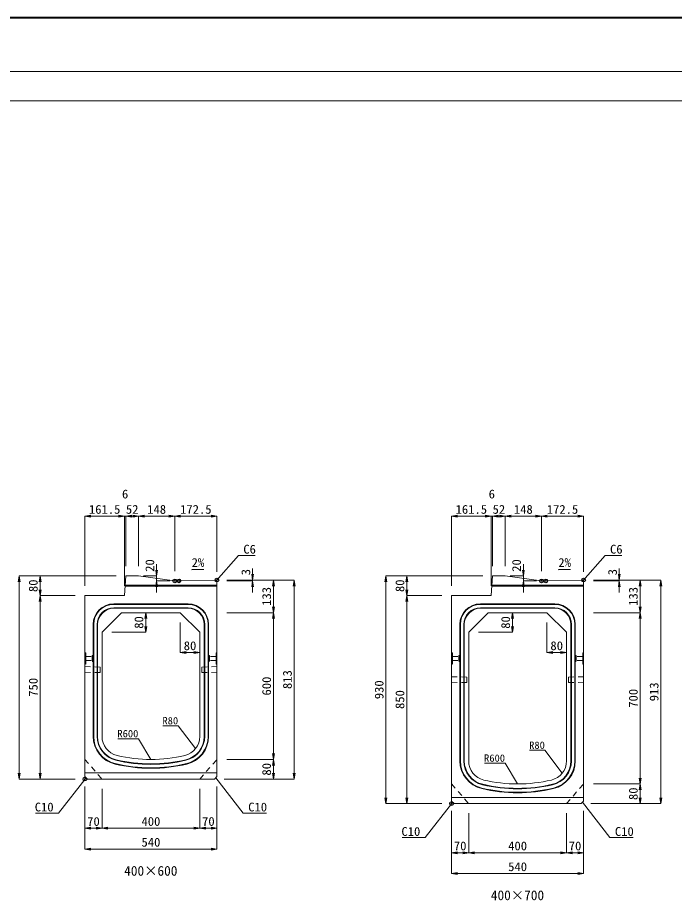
# Model space of a CAD drawing. Units: millimetres at full size; some dimension numbers follow another scale. Extents: x -1267 to 18002, y -8040 to 14480.
# Drawn here: x 12889 to 15576, y -5208 to -1600 of the extents above; entities that cross this region are included whole.
import ezdxf
from ezdxf.enums import TextEntityAlignment as Align

# ---------------------------------------------------------------- set-up
doc = ezdxf.new("R2010")
doc.units = ezdxf.units.MM
doc.header["$LTSCALE"] = 30
doc.header["$PDMODE"] = 32
doc.header["$PDSIZE"] = 15
doc.linetypes.add('USER1', pattern=[1.35, 0.75, -0.6])
for name, color, linetype, lineweight in [('インサート', 3, 'USER1', 9), ('吊りマスター', 4, 'USER1', 9), ('図枠', 7, 'Continuous', 5), ('寸法線', 7, 'Continuous', 13), ('引出線', 4, 'Continuous', 13), ('本体', 2, 'Continuous', 13), ('目地', 132, 'Continuous', 5)]:
    doc.layers.add(name, color=color, linetype=linetype, lineweight=lineweight)
doc.layers.add('作業エリア', color=11, linetype='Continuous')
doc.layers.add('文字', color=7, linetype='Continuous')
doc.styles.add('ＭＳ 明朝', font='')
doc.styles.get('ＭＳ 明朝').set_extended_font_data('MS Mincho')

# ---------------------------------------------------------------- blocks, each defined once
blk = doc.blocks.new('open_arrow')
at = {"color": 0, "linetype": 'Continuous', "lineweight": -2}
blk.add_lwpolyline([(7.5, 1.25), (0, 0), (7.5, -1.25)], dxfattribs=at)

msp = doc.modelspace()

# ---------------------------------------------------------------- linework, layer by layer
at = {"layer": 'インサート'}
for p, q in [((13167.64, -4210.51), (13194.64, -4210.51)), ((13167.64, -4210.51), (13167.64, -4227.51)), ((13197.64, -4206.51), (13194.64, -4206.51)), ((13194.64, -4206.51), (13194.64, -4231.51)), ((13197.64, -4231.51), (13197.64, -4206.51)), ((13671.24, -4206.51), (13674.24, -4206.51)), ((13671.24, -4231.51), (13671.24, -4206.51)), ((13674.24, -4206.51), (13674.24, -4231.51)), ((13701.24, -4210.51), (13674.24, -4210.51)), ((13701.24, -4210.51), (13701.24, -4227.51)), ((14667.64, -4210.51), (14694.64, -4210.51)), ((14667.64, -4210.51), (14667.64, -4227.51)), ((14697.64, -4206.51), (14694.64, -4206.51)), ((14694.64, -4206.51), (14694.64, -4231.51)), ((14697.64, -4231.51), (14697.64, -4206.51)), ((15171.24, -4206.51), (15174.24, -4206.51)), ((15171.24, -4231.51), (15171.24, -4206.51)), ((15174.24, -4206.51), (15174.24, -4231.51)), ((15201.24, -4210.51), (15174.24, -4210.51)), ((15201.24, -4210.51), (15201.24, -4227.51)), ((13167.64, -4227.51), (13194.64, -4227.51)), ((13194.64, -4231.51), (13197.64, -4231.51)), ((13674.24, -4231.51), (13671.24, -4231.51)), ((13701.24, -4227.51), (13674.24, -4227.51)), ((14667.64, -4227.51), (14694.64, -4227.51)), ((14694.64, -4231.51), (14697.64, -4231.51)), ((15174.24, -4231.51), (15171.24, -4231.51)), ((15201.24, -4227.51), (15174.24, -4227.51))]:
    msp.add_line(p, q, dxfattribs=at)
at = {"layer": '作業エリア'}
for p in [(13531.94, -3902.01), (13549.44, -3902.01), (13704.44, -3899.01), (15031.94, -3902.01), (15049.44, -3902.01), (15204.44, -3899.01), (13164.44, -4712.01), (14664.44, -4812.01)]:
    msp.add_point(p, dxfattribs=at)
at = {"layer": '吊りマスター'}
for p, q in [((13164.44, -4252.51), (13164.44, -4277.51)), ((13164.44, -4252.51), (13226.44, -4254.01)), ((13226.44, -4254.01), (13226.44, -4276.01)), ((13704.44, -4252.51), (13642.44, -4254.01)), ((13642.44, -4254.01), (13642.44, -4276.01)), ((13704.44, -4252.51), (13704.44, -4277.51)), ((13164.44, -4277.51), (13226.44, -4276.01)), ((13704.44, -4277.51), (13642.44, -4276.01)), ((14664.44, -4293.51), (14664.44, -4318.51)), ((14664.44, -4293.51), (14726.44, -4295.01)), ((14664.44, -4318.51), (14726.44, -4317.01)), ((14726.44, -4295.01), (14726.44, -4317.01)), ((15204.44, -4293.51), (15142.44, -4295.01)), ((15142.44, -4295.01), (15142.44, -4317.01)), ((15204.44, -4318.51), (15142.44, -4317.01)), ((15204.44, -4293.51), (15204.44, -4318.51))]:
    msp.add_line(p, q, dxfattribs=at)
at = {"layer": '図枠', "lineweight": 40}
msp.add_line((9534.44, -1600.17), (17334.44, -1600.17), dxfattribs=at)
at = {"layer": '図枠', "lineweight": 13}
for p, q in [((9834.44, -1820.17), (17034.44, -1820.17)), ((9834.44, -1940.17), (17034.44, -1940.17))]:
    msp.add_line(p, q, dxfattribs=at)
at = {"layer": '寸法線'}
for p, q in [((13325.94, -3637.76), (13164.44, -3637.76)), ((13164.44, -3922.01), (13164.44, -3637.76)), ((13355.94, -3637.76), (13301.94, -3637.76)), ((13325.94, -3922.01), (13325.94, -3637.76)), ((13325.94, -3922.01), (13325.94, -3637.76)), ((13383.94, -3637.76), (13331.94, -3637.76)), ((13331.94, -3842.01), (13331.94, -3637.76)), ((13331.94, -3842.01), (13331.94, -3637.76)), ((13383.94, -3842.01), (13383.94, -3637.76)), ((13531.94, -3637.76), (13383.94, -3637.76)), ((13383.94, -3842.01), (13383.94, -3637.76)), ((13704.44, -3637.76), (13531.94, -3637.76)), ((13531.94, -3862.01), (13531.94, -3637.76)), ((13531.94, -3862.01), (13531.94, -3637.76)), ((13704.44, -3865.01), (13704.44, -3637.76)), ((14825.94, -3637.76), (14664.44, -3637.76)), ((14664.44, -3922.01), (14664.44, -3637.76)), ((14855.94, -3637.76), (14801.94, -3637.76)), ((14825.94, -3922.01), (14825.94, -3637.76)), ((14825.94, -3922.01), (14825.94, -3637.76)), ((14883.94, -3637.76), (14831.94, -3637.76)), ((14831.94, -3842.01), (14831.94, -3637.76)), ((14831.94, -3842.01), (14831.94, -3637.76)), ((14883.94, -3842.01), (14883.94, -3637.76)), ((15031.94, -3637.76), (14883.94, -3637.76)), ((14883.94, -3842.01), (14883.94, -3637.76)), ((15204.44, -3637.76), (15031.94, -3637.76)), ((15031.94, -3862.01), (15031.94, -3637.76)), ((15031.94, -3862.01), (15031.94, -3637.76)), ((15204.44, -3865.01), (15204.44, -3637.76)), ((13457.94, -3950.01), (13457.94, -3834.01)), ((13850.6, -3950.01), (13850.6, -3851.01)), ((14957.94, -3950.01), (14957.94, -3834.01)), ((15350.6, -3950.01), (15350.6, -3851.01)), ((12895.93, -4712.01), (12895.93, -3882.01)), ((13291.98, -3882.01), (12895.93, -3882.01)), ((12980.93, -3962.01), (12980.93, -3882.01)), ((13291.98, -3882.01), (12980.93, -3882.01)), ((13403.9, -3882.01), (13457.94, -3882.01)), ((14395.93, -4812.01), (14395.93, -3882.01)), ((14791.98, -3882.01), (14395.93, -3882.01)), ((14480.93, -3962.01), (14480.93, -3882.01)), ((14791.98, -3882.01), (14480.93, -3882.01)), ((14903.9, -3882.01), (14957.94, -3882.01)), ((13511.9, -3902.01), (13457.94, -3902.01)), ((13744.44, -3899.01), (13935.6, -3899.01)), ((13744.44, -3899.01), (13850.6, -3899.01)), ((13744.44, -3899.01), (14020.6, -3899.01)), ((13744.44, -3902.01), (13850.6, -3902.01)), ((13935.6, -4032.01), (13935.6, -3899.01)), ((14020.6, -4712.01), (14020.6, -3899.01)), ((15011.9, -3902.01), (14957.94, -3902.01)), ((15244.44, -3899.01), (15435.6, -3899.01)), ((15244.44, -3899.01), (15350.6, -3899.01)), ((15244.44, -3899.01), (15520.6, -3899.01)), ((15244.44, -3902.01), (15350.6, -3902.01)), ((15435.6, -4032.01), (15435.6, -3899.01)), ((15520.6, -4812.01), (15520.6, -3899.01)), ((12980.93, -4712.01), (12980.93, -3962.01)), ((13124.44, -3962.01), (12980.93, -3962.01)), ((13124.44, -3962.01), (12980.93, -3962.01)), ((14480.93, -4812.01), (14480.93, -3962.01)), ((14624.44, -3962.01), (14480.93, -3962.01)), ((14624.44, -3962.01), (14480.93, -3962.01)), ((13413.29, -4112.01), (13413.29, -4032.01)), ((13744.44, -4032.01), (13935.6, -4032.01)), ((13744.44, -4032.01), (13935.6, -4032.01)), ((13935.6, -4632.01), (13935.6, -4032.01)), ((14913.29, -4112.01), (14913.29, -4032.01)), ((15244.44, -4032.01), (15435.6, -4032.01)), ((15244.44, -4032.01), (15435.6, -4032.01)), ((15435.6, -4732.01), (15435.6, -4032.01)), ((13554.44, -4072.01), (13554.44, -4195.09)), ((15054.44, -4072.01), (15054.44, -4195.09)), ((13274.44, -4112.01), (13413.29, -4112.01)), ((14774.44, -4112.01), (14913.29, -4112.01)), ((13554.44, -4195.09), (13634.44, -4195.09)), ((15054.44, -4195.09), (15134.44, -4195.09)), ((13744.44, -4632.01), (13935.6, -4632.01)), ((13744.44, -4632.01), (13935.6, -4632.01)), ((13935.6, -4712.01), (13935.6, -4632.01)), ((13124.44, -4712.01), (12895.93, -4712.01)), ((13124.44, -4712.01), (12980.93, -4712.01)), ((13734.44, -4712.01), (13935.6, -4712.01)), ((13734.44, -4712.01), (14020.6, -4712.01)), ((13164.44, -4742.01), (13164.44, -4913.16)), ((13164.44, -4742.01), (13164.44, -4998.16)), ((13234.44, -4752.01), (13234.44, -4913.16)), ((13234.44, -4752.01), (13234.44, -4913.16)), ((13634.44, -4752.01), (13634.44, -4913.16)), ((13634.44, -4752.01), (13634.44, -4913.16)), ((13704.44, -4742.01), (13704.44, -4913.16)), ((13704.44, -4742.01), (13704.44, -4998.16)), ((15244.44, -4732.01), (15435.6, -4732.01)), ((15244.44, -4732.01), (15435.6, -4732.01)), ((15435.6, -4812.01), (15435.6, -4732.01)), ((14624.44, -4812.01), (14395.93, -4812.01)), ((14624.44, -4812.01), (14480.93, -4812.01)), ((15234.44, -4812.01), (15435.6, -4812.01)), ((15234.44, -4812.01), (15520.6, -4812.01)), ((14664.44, -4842.01), (14664.44, -5013.16)), ((14664.44, -4842.01), (14664.44, -5098.16)), ((14734.44, -4852.01), (14734.44, -5013.16)), ((14734.44, -4852.01), (14734.44, -5013.16)), ((15134.44, -4852.01), (15134.44, -5013.16)), ((15134.44, -4852.01), (15134.44, -5013.16)), ((15204.44, -4842.01), (15204.44, -5013.16)), ((15204.44, -4842.01), (15204.44, -5098.16)), ((13164.44, -4913.16), (13234.44, -4913.16)), ((13234.44, -4913.16), (13634.44, -4913.16)), ((13634.44, -4913.16), (13704.44, -4913.16)), ((13164.44, -4998.16), (13704.44, -4998.16)), ((14664.44, -5013.16), (14734.44, -5013.16)), ((14734.44, -5013.16), (15134.44, -5013.16)), ((15134.44, -5013.16), (15204.44, -5013.16)), ((14664.44, -5098.16), (15204.44, -5098.16))]:
    msp.add_line(p, q, dxfattribs=at)
at = {"layer": '引出線'}
for points in [[(13701.44, -3902.06), (13792.47, -3797.75), (13860.81, -3797.75)], [(15201.44, -3902.06), (15292.47, -3797.75), (15360.81, -3797.75)], [(13601.85, -3856.06), (13650.56, -3855.09), (13601.82, -3856.06)], [(15101.85, -3856.06), (15150.56, -3855.09), (15101.82, -3856.06)], [(13617.2, -4587.58), (13545.94, -4494.47), (13483.71, -4494.47)], [(13434.44, -4632.01), (13383.07, -4547.26), (13298.9, -4547.26)], [(15117.2, -4687.58), (15045.94, -4594.47), (14983.71, -4594.47)], [(14934.44, -4732.01), (14883.07, -4647.26), (14798.9, -4647.26)], [(13169.44, -4707.01), (13056.46, -4851.44), (12961.79, -4851.44)], [(13699.44, -4707.01), (13812.42, -4851.44), (13907.09, -4851.44)], [(14669.44, -4807.01), (14556.46, -4951.44), (14461.79, -4951.44)], [(15199.44, -4807.01), (15312.42, -4951.44), (15407.09, -4951.44)]]:
    msp.add_lwpolyline(points, dxfattribs=at)
at = {"layer": '本体'}
for p, q in [((13325.94, -3962.01), (13331.94, -3882.01)), ((13331.94, -3882.01), (13383.94, -3882.01)), ((13383.94, -3882.01), (13530.61, -3901.83)), ((14825.94, -3962.01), (14831.94, -3882.01)), ((14831.94, -3882.01), (14883.94, -3882.01)), ((14883.94, -3882.01), (15030.61, -3901.83)), ((13533.28, -3902.01), (13549.44, -3902.01)), ((13549.44, -3902.01), (13698.44, -3899.12)), ((13698.44, -3899.12), (13704.44, -3905.01)), ((13704.44, -4702.01), (13704.44, -3905.01)), ((15033.28, -3902.01), (15049.44, -3902.01)), ((15049.44, -3902.01), (15198.44, -3899.12)), ((15198.44, -3899.12), (15204.44, -3905.01)), ((15204.44, -4802.01), (15204.44, -3905.01)), ((13164.44, -4702.01), (13164.44, -3962.01)), ((13325.94, -3962.01), (13164.44, -3962.01)), ((14664.44, -4802.01), (14664.44, -3962.01)), ((14825.94, -3962.01), (14664.44, -3962.01)), ((13234.44, -4112.01), (13314.44, -4032.01)), ((13314.44, -4032.01), (13554.44, -4032.01)), ((13554.44, -4032.01), (13634.44, -4112.01)), ((14734.44, -4112.01), (14814.44, -4032.01)), ((14814.44, -4032.01), (15054.44, -4032.01)), ((15054.44, -4032.01), (15134.44, -4112.01)), ((13234.44, -4537.97), (13234.44, -4112.01)), ((13634.44, -4112.01), (13634.44, -4537.97)), ((14734.44, -4637.97), (14734.44, -4112.01)), ((15134.44, -4112.01), (15134.44, -4637.97)), ((13174.44, -4712.01), (13164.44, -4702.01)), ((13174.44, -4712.01), (13694.44, -4712.01)), ((13694.44, -4712.01), (13704.44, -4702.01)), ((14674.44, -4812.01), (14664.44, -4802.01)), ((14674.44, -4812.01), (15194.44, -4812.01)), ((15194.44, -4812.01), (15204.44, -4802.01))]:
    msp.add_line(p, q, dxfattribs=at)
at = {"layer": '本体', "lineweight": 9}
for p, q in [((13164.44, -4194.51), (13167.64, -4196.51)), ((13167.64, -4196.51), (13167.64, -4241.51)), ((13704.44, -4194.51), (13701.24, -4196.51)), ((13701.24, -4196.51), (13701.24, -4241.51)), ((14664.44, -4194.51), (14667.64, -4196.51)), ((14667.64, -4196.51), (14667.64, -4241.51)), ((15204.44, -4194.51), (15201.24, -4196.51)), ((15201.24, -4196.51), (15201.24, -4241.51)), ((13167.64, -4241.51), (13164.44, -4243.51)), ((13701.24, -4241.51), (13704.44, -4243.51)), ((14667.64, -4241.51), (14664.44, -4243.51)), ((15201.24, -4241.51), (15204.44, -4243.51)), ((13164.44, -4687.01), (13704.44, -4687.01)), ((14664.44, -4787.01), (15204.44, -4787.01))]:
    msp.add_line(p, q, dxfattribs=at)
at = {"layer": '本体', "linetype": 'USER1', "lineweight": 9}
for p, q in [((13164.44, -4632.01), (13234.44, -4712.01)), ((13634.44, -4712.01), (13704.44, -4632.01)), ((14664.44, -4732.01), (14734.44, -4812.01)), ((15134.44, -4812.01), (15204.44, -4732.01))]:
    msp.add_line(p, q, dxfattribs=at)
at = {"layer": '本体'}
for centre, radius, start, end in [((13533.28, -3882.01), 20, 262.30395, 270), ((15033.28, -3882.01), 20, 262.30395, 270), ((13314.44, -4537.97), 80, 180, 256.65764), ((13554.44, -4537.97), 80, 283.34236, 0), ((13434.44, -4032.01), 600, 256.65764, 283.34236), ((14814.44, -4637.97), 80, 180, 256.65764), ((15054.44, -4637.97), 80, 283.34236, 0), ((14934.44, -4132.01), 600, 256.65764, 283.34236)]:
    msp.add_arc(centre, radius, start, end, dxfattribs=at)
at = {"layer": '目地'}
for p, q in [((13704.44, -3923.01), (13328.86, -3923.01)), ((13704.44, -3919.01), (13329.16, -3919.01)), ((15204.44, -3923.01), (14828.86, -3923.01)), ((15204.44, -3919.01), (14829.16, -3919.01)), ((13586.44, -3996.01), (13282.44, -3996.01)), ((13586.44, -3998.01), (13282.44, -3998.01)), ((15086.44, -3996.01), (14782.44, -3996.01)), ((15086.44, -3998.01), (14782.44, -3998.01)), ((13586.44, -4012.01), (13282.44, -4012.01)), ((13586.44, -4014.01), (13282.44, -4014.01)), ((15086.44, -4012.01), (14782.44, -4012.01)), ((15086.44, -4014.01), (14782.44, -4014.01)), ((13198.44, -4080.01), (13198.44, -4537.97)), ((13200.44, -4080.01), (13200.44, -4537.97)), ((13214.44, -4080.01), (13214.44, -4537.97)), ((13216.44, -4080.01), (13216.44, -4537.97)), ((13652.44, -4537.97), (13652.44, -4080.01)), ((13654.44, -4537.97), (13654.44, -4080.01)), ((13668.44, -4537.97), (13668.44, -4080.01)), ((13670.44, -4537.97), (13670.44, -4080.01)), ((14698.44, -4080.01), (14698.44, -4637.97)), ((14700.44, -4080.01), (14700.44, -4637.97)), ((14714.44, -4080.01), (14714.44, -4637.97)), ((14716.44, -4080.01), (14716.44, -4637.97)), ((15152.44, -4637.97), (15152.44, -4080.01)), ((15154.44, -4637.97), (15154.44, -4080.01)), ((15168.44, -4637.97), (15168.44, -4080.01)), ((15170.44, -4637.97), (15170.44, -4080.01))]:
    msp.add_line(p, q, dxfattribs=at)
for centre, radius, start, end in [((13282.44, -4080.01), 84, 90, 180), ((13282.44, -4080.01), 82, 90, 180), ((13586.44, -4080.01), 84, 0, 90), ((13586.44, -4080.01), 82, 0, 90), ((14782.44, -4080.01), 84, 90, 180), ((14782.44, -4080.01), 82, 90, 180), ((15086.44, -4080.01), 84, 0, 90), ((15086.44, -4080.01), 82, 0, 90), ((13282.44, -4080.01), 68, 90, 180), ((13282.44, -4080.01), 66, 90, 180), ((13586.44, -4080.01), 68, 0, 90), ((13586.44, -4080.01), 66, 0, 90), ((14782.44, -4080.01), 68, 90, 180), ((14782.44, -4080.01), 66, 90, 180), ((15086.44, -4080.01), 68, 0, 90), ((15086.44, -4080.01), 66, 0, 90), ((13314.44, -4537.97), 116, 180, 256.65764), ((13314.44, -4537.97), 114, 180, 256.65764), ((13314.44, -4537.97), 100, 180, 256.65764), ((13314.44, -4537.97), 98, 180, 256.65764), ((13554.44, -4537.97), 98, 283.34236, 0), ((13554.44, -4537.97), 100, 283.34236, 0), ((13554.44, -4537.97), 114, 283.34236, 0), ((13554.44, -4537.97), 116, 283.34236, 0), ((13434.44, -4032.01), 636, 256.65764, 283.34236), ((13434.44, -4032.01), 634, 256.65764, 283.34236), ((13434.44, -4032.01), 620, 256.65764, 283.34236), ((13434.44, -4032.01), 618, 256.65764, 283.34236), ((14814.44, -4637.97), 116, 180, 256.65764), ((14814.44, -4637.97), 114, 180, 256.65764), ((14814.44, -4637.97), 100, 180, 256.65764), ((14814.44, -4637.97), 98, 180, 256.65764), ((15054.44, -4637.97), 98, 283.34236, 0), ((15054.44, -4637.97), 100, 283.34236, 0), ((15054.44, -4637.97), 114, 283.34236, 0), ((15054.44, -4637.97), 116, 283.34236, 0), ((14934.44, -4132.01), 636, 256.65764, 283.34236), ((14934.44, -4132.01), 634, 256.65764, 283.34236), ((14934.44, -4132.01), 620, 256.65764, 283.34236), ((14934.44, -4132.01), 618, 256.65764, 283.34236)]:
    msp.add_arc(centre, radius, start, end, dxfattribs=at)

# ---------------------------------------------------------------- block references
at = {"layer": '寸法線', "xscale": 3.2, "yscale": 3.2}
for p in [(13164.44, -3637.76), (13331.94, -3637.76), (13383.94, -3637.76), (13531.94, -3637.76), (14664.44, -3637.76), (14831.94, -3637.76), (14883.94, -3637.76), (15031.94, -3637.76), (13554.44, -4195.09), (15054.44, -4195.09), (13164.44, -4913.16), (13234.44, -4913.16), (13634.44, -4913.16), (13164.44, -4998.16), (14664.44, -5013.16), (14734.44, -5013.16), (15134.44, -5013.16), (14664.44, -5098.16)]:
    msp.add_blockref('open_arrow', p, dxfattribs=at)
for p, rotation in [((13325.94, -3637.76), 180), ((13383.94, -3637.76), 180), ((13531.94, -3637.76), 180), ((13704.44, -3637.76), 180), ((14825.94, -3637.76), 180), ((14883.94, -3637.76), 180), ((15031.94, -3637.76), 180), ((15204.44, -3637.76), 180), ((13457.94, -3882.01), 90), ((14957.94, -3882.01), 90), ((12895.93, -3882.01), 270), ((12980.93, -3882.01), 270), ((13850.6, -3899.01), 90), ((14395.93, -3882.01), 270), ((14480.93, -3882.01), 270), ((15350.6, -3899.01), 90), ((13457.94, -3902.01), 270), ((13850.6, -3902.01), 270), ((13935.6, -3899.01), 270), ((14020.6, -3899.01), 270), ((14957.94, -3902.01), 270), ((15350.6, -3902.01), 270), ((15435.6, -3899.01), 270), ((15520.6, -3899.01), 270), ((12980.93, -3962.01), 90), ((12980.93, -3962.01), 270), ((14480.93, -3962.01), 90), ((14480.93, -3962.01), 270), ((13413.29, -4032.01), 270), ((13935.6, -4032.01), 90), ((13935.6, -4032.01), 270), ((14913.29, -4032.01), 270), ((15435.6, -4032.01), 90), ((15435.6, -4032.01), 270), ((13413.29, -4112.01), 90), ((14913.29, -4112.01), 90), ((13634.44, -4195.09), 180), ((15134.44, -4195.09), 180), ((13935.6, -4632.01), 90), ((13935.6, -4632.01), 270), ((12895.93, -4712.01), 90), ((12980.93, -4712.01), 90), ((13935.6, -4712.01), 90), ((14020.6, -4712.01), 90), ((15435.6, -4732.01), 90), ((15435.6, -4732.01), 270), ((14395.93, -4812.01), 90), ((14480.93, -4812.01), 90), ((15435.6, -4812.01), 90), ((15520.6, -4812.01), 90), ((13234.44, -4913.16), 180), ((13634.44, -4913.16), 180), ((13704.44, -4913.16), 180), ((13704.44, -4998.16), 180), ((14734.44, -5013.16), 180), ((15134.44, -5013.16), 180), ((15204.44, -5013.16), 180), ((15204.44, -5098.16), 180)]:
    msp.add_blockref('open_arrow', p, dxfattribs=dict(at, rotation=rotation))
at = {"layer": '引出線'}
for p, xscale, yscale, rotation in [((13601.85, -3856.06), 0.16, 0.16, 1.1), ((15101.85, -3856.06), 0.16, 0.16, 1.1), ((13701.44, -3902.06), 0.16, 0.16, 48.9), ((15201.44, -3902.06), 0.16, 0.16, 48.9), ((13617.2, -4587.58), 0.133, 0.133, 127.4), ((13434.44, -4632.01), 0.133, 0.133, 121.2), ((15117.2, -4687.58), 0.133, 0.133, 127.4), ((13169.44, -4707.01), 0.16, 0.16, 232), ((13699.44, -4707.01), 0.16, 0.16, 308), ((14934.44, -4732.01), 0.133, 0.133, 121.2), ((14669.44, -4807.01), 0.16, 0.16, 232), ((15199.44, -4807.01), 0.16, 0.16, 308)]:
    msp.add_blockref('open_arrow', p, dxfattribs=dict(at, xscale=xscale, yscale=yscale, rotation=rotation))

# ---------------------------------------------------------------- texts
at = {"layer": '寸法線', "style": 'ＭＳ 明朝', "width": 1.05}
for s, p in [('6', (13328.94, -3546.92)), ('6', (14828.94, -3546.92)), ('161.5', (13245.19, -3609.76)), ('52', (13357.94, -3609.76)), ('148', (13457.94, -3609.76)), ('172.5', (13618.19, -3609.76)), ('161.5', (14745.19, -3609.76)), ('52', (14857.94, -3609.76)), ('148', (14957.94, -3609.76)), ('172.5', (15118.19, -3609.76)), ('80', (13594.44, -4167.09)), ('80', (15094.44, -4167.09)), ('70', (13199.44, -4885.16)), ('400', (13434.44, -4885.16)), ('70', (13669.44, -4885.16)), ('540', (13434.44, -4970.16)), ('70', (14699.44, -4985.16)), ('400', (14934.44, -4985.16)), ('70', (15169.44, -4985.16)), ('540', (14934.44, -5070.16))]:
    msp.add_text(s, height=36.03, dxfattribs=at).set_placement(p, align=Align.MIDDLE_CENTER)
for s, p in [('20', (13429.94, -3839.25)), ('20', (14929.94, -3839.25)), ('3', (13822.6, -3866.36)), ('3', (15322.6, -3866.36)), ('80', (12952.93, -3922.01)), ('133', (13907.6, -3965.51)), ('80', (14452.93, -3922.01)), ('133', (15407.6, -3965.51)), ('80', (13385.29, -4072.01)), ('80', (14885.29, -4072.01)), ('813', (13992.6, -4305.51)), ('750', (12952.93, -4337.01)), ('600', (13907.6, -4332.01)), ('930', (14367.93, -4347.01)), ('913', (15492.6, -4355.51)), ('850', (14452.93, -4387.01)), ('700', (15407.6, -4382.01)), ('80', (13907.6, -4672.01)), ('80', (15407.6, -4772.01))]:
    msp.add_text(s, height=36.03, rotation=90, dxfattribs=at).set_placement(p, align=Align.MIDDLE_CENTER)
at = {"layer": '引出線', "style": 'ＭＳ 明朝', "width": 1.05}
for s, p in [('C6', (13812.47, -3754.55)), ('C6', (15312.47, -3754.55)), ('C10', (13832.42, -4808.24)), ('C10', (15332.42, -4908.24))]:
    msp.add_text(s, height=36.03, dxfattribs=at).set_placement(p, align=Align.TOP_LEFT)
for p in [(13600.88, -3809.17), (15100.88, -3809.17)]:
    msp.add_text('2%', height=36.03, rotation=1.146, dxfattribs=at).set_placement(p, align=Align.TOP_LEFT)
for s, height, p in [('R80', 30.02, (13545.94, -4458.47)), ('R600', 30.02, (13383.07, -4511.26)), ('R80', 30.02, (15045.94, -4558.47)), ('R600', 30.02, (14883.07, -4611.26)), ('C10', 36.03, (13036.46, -4808.24)), ('C10', 36.03, (14536.46, -4908.24))]:
    msp.add_text(s, height=height, dxfattribs=at).set_placement(p, align=Align.TOP_RIGHT)
at = {"layer": '文字', "style": 'ＭＳ 明朝'}
for s, p in [('400×600', (13433.96, -5086.98)), ('400×700', (14933.96, -5186.98))]:
    msp.add_text(s, height=40.03, dxfattribs=at).set_placement(p, align=Align.MIDDLE_CENTER)

doc.saveas('drawing.dxf')
